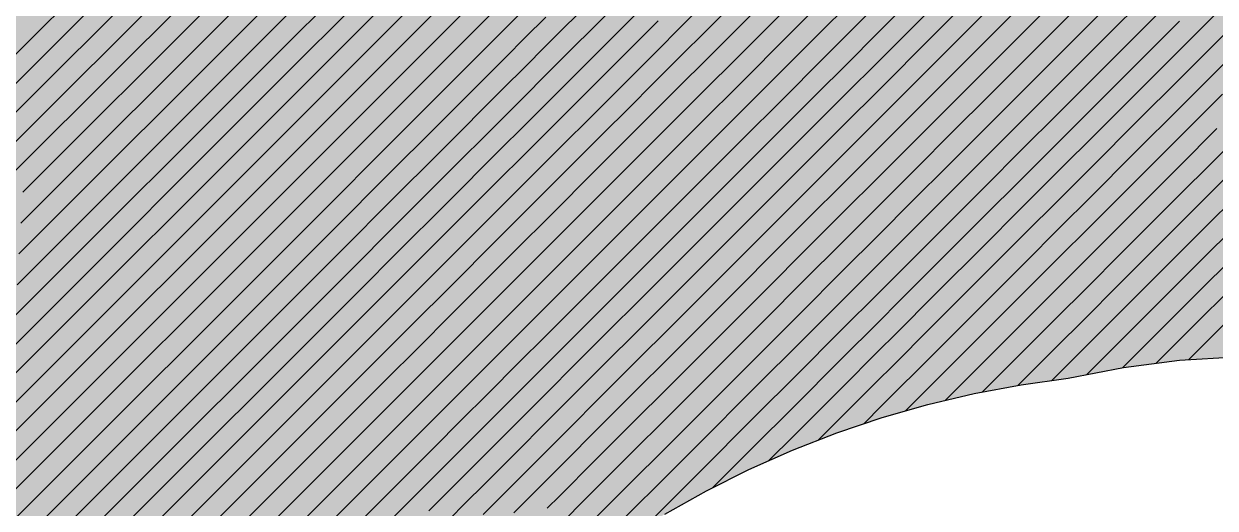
# Model space of a CAD drawing. Extents: x 0 to 13080, y 0 to 6750.
# Drawn here: x 12346.92 to 12368.72, y 1185.75 to 1194.62 of the extents above; entities that cross this region are included whole.
import ezdxf

# ---------------------------------------------------------------- set-up
doc = ezdxf.new("R2010")
doc.units = 0
doc.header["$MEASUREMENT"] = 0
doc.layers.add('MTH-CARIMBO-TXT1', color=1, linetype='CONTINUOUS')

msp = doc.modelspace()

# ---------------------------------------------------------------- linework, layer by layer
at = {"layer": 'MTH-CARIMBO-TXT1', "linetype": 'Continuous'}
for p, q in [((12347.071907, 1194.351848), (12350.487159, 1197.7671)), ((12347.038021, 1193.787633), (12350.615345, 1197.364956)), ((12347.004136, 1193.223417), (12350.743532, 1196.962813)), ((12346.97025, 1192.659201), (12350.871718, 1196.560669)), ((12346.936364, 1192.094985), (12350.999905, 1196.158526)), ((12346.902478, 1191.530769), (12351.128091, 1195.756382)), ((12351.512651, 1194.549951), (12352.761884, 1195.799185)), ((12353.015997, 1194.462308), (12354.317506, 1195.763816)), ((12354.419867, 1194.275187), (12355.817305, 1195.672626)), ((12356.475423, 1194.209423), (12357.886102, 1195.620102)), ((12359.906586, 1194.458605), (12361.126876, 1195.678896)), ((12362.538938, 1194.439307), (12363.719113, 1195.619481)), ((12365.778203, 1194.496591), (12366.869299, 1195.587688)), ((12346.868593, 1190.966553), (12351.256278, 1195.354238)), ((12351.640837, 1194.147808), (12352.846589, 1195.353559)), ((12353.100702, 1194.016682), (12354.351626, 1195.267607)), ((12354.453988, 1193.778978), (12355.789946, 1195.114936)), ((12367.397381, 1194.524779), (12368.066012, 1195.19341)), ((12368.066424, 1194.133162), (12369.160392, 1195.22713)), ((12346.834707, 1190.402338), (12351.384464, 1194.952095)), ((12351.769024, 1193.745664), (12352.931293, 1194.907933)), ((12355.762586, 1194.557246), (12356.111008, 1194.905668)), ((12356.476852, 1193.680522), (12357.813361, 1195.01703)), ((12358.952297, 1194.564977), (12359.41301, 1195.025689)), ((12359.412877, 1194.495227), (12359.888453, 1194.970802)), ((12359.924719, 1193.946409), (12361.066885, 1195.088574)), ((12361.006893, 1194.498252), (12361.524877, 1195.016236)), ((12361.487615, 1194.448644), (12362.015435, 1194.976464)), ((12362.000361, 1194.431059), (12362.532544, 1194.963243)), ((12362.545331, 1193.91537), (12363.637555, 1195.007594)), ((12363.555998, 1194.395706), (12364.138451, 1194.978159)), ((12364.08462, 1194.393998), (12364.663266, 1194.972644)), ((12364.635727, 1194.414776), (12365.205144, 1194.984192)), ((12365.202355, 1194.451073), (12365.757853, 1195.006571)), ((12365.798552, 1193.986611), (12366.802254, 1194.990312)), ((12366.735208, 1194.392936), (12367.429343, 1195.087071)), ((12353.185406, 1193.571056), (12354.385747, 1194.771397)), ((12356.097777, 1194.362106), (12356.473995, 1194.738324)), ((12357.740619, 1194.413959), (12358.148666, 1194.822005)), ((12358.093638, 1194.236647), (12358.529498, 1194.672508)), ((12346.800821, 1189.838122), (12351.512651, 1194.549951)), ((12351.89721, 1193.34352), (12353.015997, 1194.462308)), ((12354.488109, 1193.282768), (12355.762586, 1194.557246)), ((12358.492603, 1194.105282), (12358.952297, 1194.564977)), ((12358.933763, 1194.016113), (12359.412877, 1194.495227)), ((12359.412745, 1193.964764), (12359.906586, 1194.458605)), ((12359.942853, 1193.434212), (12361.006893, 1194.498252)), ((12360.946902, 1193.907931), (12361.487615, 1194.448644)), ((12364.608189, 1193.856908), (12365.202355, 1194.451073)), ((12365.199566, 1193.917954), (12365.778203, 1194.496591)), ((12366.668162, 1193.79556), (12367.397381, 1194.524779)), ((12367.365418, 1193.962486), (12368.066218, 1194.663286)), ((12368.066631, 1193.603038), (12369.058445, 1194.594853)), ((12345.255176, 1192.535117), (12347.071907, 1194.351848)), ((12353.27011, 1193.12543), (12354.419867, 1194.275187)), ((12355.735226, 1193.999556), (12356.097777, 1194.362106)), ((12356.478281, 1193.15162), (12357.740619, 1194.413959)), ((12357.667878, 1193.810887), (12358.093638, 1194.236647)), ((12361.450353, 1193.881052), (12362.000361, 1194.431059)), ((12361.985286, 1193.885654), (12362.538938, 1194.439307)), ((12362.551724, 1193.391433), (12363.555998, 1194.395706)), ((12363.474441, 1193.783819), (12364.08462, 1194.393998)), ((12364.030788, 1193.809837), (12364.635727, 1194.414776)), ((12365.818902, 1193.47663), (12366.735208, 1194.392936)), ((12346.766936, 1189.273906), (12351.640837, 1194.147808)), ((12352.025397, 1192.941377), (12353.100702, 1194.016682)), ((12356.084545, 1193.818544), (12356.475423, 1194.209423)), ((12358.038609, 1193.651289), (12358.492603, 1194.105282)), ((12358.455708, 1193.538057), (12358.933763, 1194.016113)), ((12367.333456, 1193.400194), (12368.066424, 1194.133162)), ((12354.522229, 1192.786559), (12355.735226, 1193.999556)), ((12355.707866, 1193.441866), (12356.084545, 1193.818544)), ((12356.47971, 1192.622719), (12357.667878, 1193.810887)), ((12358.915229, 1193.467248), (12359.412745, 1193.964764)), ((12359.412613, 1193.434302), (12359.924719, 1193.946409)), ((12359.960986, 1192.922015), (12360.946902, 1193.907931)), ((12360.886911, 1193.317609), (12361.450353, 1193.881052)), ((12361.413091, 1193.31346), (12361.985286, 1193.885654)), ((12361.970211, 1193.340249), (12362.545331, 1193.91537)), ((12363.392883, 1193.171932), (12364.030788, 1193.809837)), ((12363.976957, 1193.225675), (12364.608189, 1193.856908)), ((12364.580651, 1193.299039), (12365.199566, 1193.917954)), ((12365.196777, 1193.384836), (12365.798552, 1193.986611)), ((12365.839252, 1192.96665), (12366.668162, 1193.79556)), ((12366.601116, 1193.198184), (12367.365418, 1193.962486)), ((12368.066837, 1193.072915), (12368.956497, 1193.962575)), ((12345.260436, 1192.010047), (12347.038021, 1193.787633)), ((12346.73305, 1188.70969), (12351.769024, 1193.745664)), ((12353.354814, 1192.679804), (12354.453988, 1193.778978)), ((12356.071313, 1193.274983), (12356.476852, 1193.680522)), ((12357.595136, 1193.207816), (12358.038609, 1193.651289)), ((12362.558118, 1192.867496), (12363.474441, 1193.783819)), ((12367.301494, 1192.837901), (12368.066631, 1193.603038)), ((12352.153583, 1192.539233), (12353.185406, 1193.571056)), ((12354.55635, 1192.290349), (12355.707866, 1193.441866)), ((12357.983581, 1193.06593), (12358.455708, 1193.538057)), ((12358.418813, 1192.970832), (12358.915229, 1193.467248)), ((12358.896695, 1192.918384), (12359.412613, 1193.434302)), ((12359.41248, 1192.903839), (12359.942853, 1193.434212)), ((12361.955136, 1192.794844), (12362.551724, 1193.391433)), ((12364.553113, 1192.741171), (12365.196777, 1193.384836)), ((12365.193988, 1192.851717), (12365.818902, 1193.47663)), ((12366.534071, 1192.600809), (12367.333456, 1193.400194)), ((12345.265696, 1191.484977), (12347.004136, 1193.223417)), ((12346.699164, 1188.145474), (12351.89721, 1193.34352)), ((12353.439519, 1192.234179), (12354.488109, 1193.282768)), ((12355.680506, 1192.884176), (12356.071313, 1193.274983)), ((12356.058081, 1192.731421), (12356.478281, 1193.15162)), ((12356.481139, 1192.093818), (12357.595136, 1193.207816)), ((12359.97912, 1192.409818), (12360.886911, 1193.317609)), ((12360.826919, 1192.727288), (12361.413091, 1193.31346)), ((12361.375829, 1192.745867), (12361.970211, 1193.340249)), ((12362.564511, 1192.34356), (12363.392883, 1193.171932)), ((12363.311326, 1192.560044), (12363.976957, 1193.225675)), ((12363.923126, 1192.641514), (12364.580651, 1193.299039)), ((12365.859602, 1192.456669), (12366.601116, 1193.198184)), ((12368.067043, 1192.542791), (12368.85455, 1193.330297)), ((12346.665278, 1187.581259), (12352.025397, 1192.941377)), ((12352.28177, 1192.13709), (12353.27011, 1193.12543)), ((12357.522395, 1192.604744), (12357.983581, 1193.06593)), ((12357.928552, 1192.480572), (12358.418813, 1192.970832)), ((12359.412348, 1192.373377), (12359.960986, 1192.922015)), ((12365.1912, 1192.318598), (12365.839252, 1192.96665)), ((12367.269531, 1192.275609), (12368.066837, 1193.072915)), ((12368.650655, 1192.065742), (12369.5366, 1192.951688)), ((12353.524223, 1191.788553), (12354.522229, 1192.786559)), ((12354.59047, 1191.79414), (12355.680506, 1192.884176)), ((12355.653146, 1192.326486), (12356.058081, 1192.731421)), ((12358.381918, 1192.403607), (12358.896695, 1192.918384)), ((12358.878161, 1192.36952), (12359.41248, 1192.903839)), ((12359.997253, 1191.897622), (12360.826919, 1192.727288)), ((12360.766928, 1192.136966), (12361.375829, 1192.745867)), ((12361.338566, 1192.178275), (12361.955136, 1192.794844)), ((12361.940061, 1192.249439), (12362.558118, 1192.867496)), ((12363.869294, 1192.057352), (12364.553113, 1192.741171)), ((12364.525575, 1192.183303), (12365.193988, 1192.851717)), ((12366.467025, 1192.003433), (12367.301494, 1192.837901)), ((12345.270956, 1190.959907), (12346.97025, 1192.659201)), ((12346.631393, 1187.017043), (12352.153583, 1192.539233)), ((12352.409956, 1191.734946), (12353.354814, 1192.679804)), ((12356.044849, 1192.187859), (12356.47971, 1192.622719)), ((12356.482567, 1191.564917), (12357.522395, 1192.604744)), ((12362.570904, 1191.819623), (12363.311326, 1192.560044)), ((12363.229768, 1191.948157), (12363.923126, 1192.641514)), ((12365.879951, 1191.946689), (12366.534071, 1192.600809)), ((12367.237569, 1191.713317), (12368.067043, 1192.542791)), ((12368.067249, 1192.012667), (12368.752602, 1192.69802)), ((12353.608927, 1191.342927), (12354.55635, 1192.290349)), ((12354.624591, 1191.29793), (12355.653146, 1192.326486)), ((12357.449653, 1192.001673), (12357.928552, 1192.480572)), ((12357.873524, 1191.895213), (12358.381918, 1192.403607)), ((12358.345023, 1191.836382), (12358.878161, 1192.36952)), ((12358.859627, 1191.820656), (12359.412348, 1192.373377)), ((12359.412215, 1191.842914), (12359.97912, 1192.409818)), ((12361.924986, 1191.704034), (12362.564511, 1192.34356)), ((12364.498037, 1191.625435), (12365.1912, 1192.318598)), ((12365.188411, 1191.785479), (12365.859602, 1192.456669)), ((12366.399979, 1191.406057), (12367.269531, 1192.275609)), ((12368.548707, 1191.433464), (12369.47846, 1192.363218)), ((12345.276217, 1190.434838), (12346.936364, 1192.094985)), ((12346.597507, 1186.452827), (12352.28177, 1192.13709)), ((12352.538143, 1191.332802), (12353.439519, 1192.234179)), ((12355.625786, 1191.768796), (12356.044849, 1192.187859)), ((12356.031617, 1191.644297), (12356.481139, 1192.093818)), ((12360.015386, 1191.385425), (12360.766928, 1192.136966)), ((12360.706936, 1191.546645), (12361.338566, 1192.178275)), ((12361.301304, 1191.610683), (12361.940061, 1192.249439)), ((12363.148211, 1191.336269), (12363.869294, 1192.057352)), ((12363.815463, 1191.473191), (12364.525575, 1192.183303)), ((12368.067456, 1191.482543), (12368.650655, 1192.065742)), ((12356.483996, 1191.036015), (12357.449653, 1192.001673)), ((12357.376912, 1191.398601), (12357.873524, 1191.895213)), ((12357.818496, 1191.309855), (12358.345023, 1191.836382)), ((12358.841093, 1191.271792), (12359.412215, 1191.842914)), ((12359.412083, 1191.312452), (12359.997253, 1191.897622)), ((12362.577298, 1191.295686), (12363.229768, 1191.948157)), ((12365.185622, 1191.25236), (12365.879951, 1191.946689)), ((12365.900301, 1191.436709), (12366.467025, 1192.003433)), ((12367.205607, 1191.151024), (12368.067249, 1192.012667)), ((12346.563621, 1185.888611), (12352.409956, 1191.734946)), ((12352.666329, 1190.930659), (12353.524223, 1191.788553)), ((12353.693632, 1190.897301), (12354.59047, 1191.79414)), ((12354.658711, 1190.801721), (12355.625786, 1191.768796)), ((12355.598426, 1191.211106), (12356.031617, 1191.644297)), ((12358.308128, 1191.269157), (12358.859627, 1191.820656)), ((12361.264042, 1191.04309), (12361.924986, 1191.704034)), ((12361.909911, 1191.158629), (12362.570904, 1191.819623)), ((12363.761632, 1190.88903), (12364.498037, 1191.625435)), ((12364.470499, 1191.067567), (12365.188411, 1191.785479)), ((12366.332934, 1190.808681), (12367.237569, 1191.713317)), ((12368.44676, 1190.801187), (12369.42032, 1191.774748)), ((12356.018386, 1191.100735), (12356.482567, 1191.564917)), ((12356.485425, 1190.507114), (12357.376912, 1191.398601)), ((12360.03352, 1190.873228), (12360.706936, 1191.546645)), ((12360.646945, 1190.956323), (12361.301304, 1191.610683)), ((12363.066654, 1190.724382), (12363.815463, 1191.473191)), ((12365.182833, 1190.719241), (12365.900301, 1191.436709)), ((12365.920651, 1190.926728), (12366.399979, 1191.406057)), ((12367.173644, 1190.588732), (12368.067456, 1191.482543)), ((12368.067662, 1190.952419), (12368.548707, 1191.433464)), ((12346.529735, 1185.324395), (12352.538143, 1191.332802)), ((12352.794516, 1190.528515), (12353.608927, 1191.342927)), ((12353.778336, 1190.451676), (12354.624591, 1191.29793)), ((12354.692832, 1190.305511), (12355.598426, 1191.211106)), ((12357.304171, 1190.79553), (12357.818496, 1191.309855)), ((12357.763467, 1190.724496), (12358.308128, 1191.269157)), ((12358.271233, 1190.701932), (12358.841093, 1191.271792)), ((12358.822559, 1190.722928), (12359.412083, 1191.312452)), ((12359.411951, 1190.781989), (12360.015386, 1191.385425)), ((12361.894836, 1190.613224), (12362.577298, 1191.295686)), ((12362.583691, 1190.771749), (12363.148211, 1191.336269)), ((12364.442961, 1190.509698), (12365.185622, 1191.25236)), ((12368.344812, 1190.168909), (12369.362181, 1191.186278)), ((12355.571066, 1190.653416), (12356.018386, 1191.100735)), ((12356.005154, 1190.557173), (12356.483996, 1191.036015)), ((12360.586953, 1190.366002), (12361.264042, 1191.04309)), ((12361.22678, 1190.475498), (12361.909911, 1191.158629)), ((12363.7078, 1190.304868), (12364.470499, 1191.067567)), ((12366.265888, 1190.211305), (12367.205607, 1191.151024)), ((12346.49585, 1184.76018), (12352.666329, 1190.930659)), ((12352.922702, 1190.126372), (12353.693632, 1190.897301)), ((12353.86304, 1190.00605), (12354.658711, 1190.801721)), ((12356.486854, 1189.978213), (12357.304171, 1190.79553)), ((12358.804025, 1190.174064), (12359.411951, 1190.781989)), ((12359.411818, 1190.251527), (12360.03352, 1190.873228)), ((12360.051653, 1190.361032), (12360.646945, 1190.956323)), ((12361.879761, 1190.067819), (12362.583691, 1190.771749)), ((12362.985096, 1190.112494), (12363.761632, 1190.88903)), ((12365.180044, 1190.186122), (12365.920651, 1190.926728)), ((12365.941, 1190.416748), (12366.332934, 1190.808681)), ((12367.141682, 1190.026439), (12368.067662, 1190.952419)), ((12368.067868, 1190.422295), (12368.44676, 1190.801187)), ((12346.461964, 1184.195964), (12352.794516, 1190.528515)), ((12354.726953, 1189.809302), (12355.571066, 1190.653416)), ((12355.543706, 1190.095726), (12356.005154, 1190.557173)), ((12357.231429, 1190.192458), (12357.763467, 1190.724496)), ((12357.708439, 1190.139138), (12358.271233, 1190.701932)), ((12358.234338, 1190.134707), (12358.822559, 1190.722928)), ((12361.189518, 1189.907906), (12361.894836, 1190.613224)), ((12362.590084, 1190.247813), (12363.066654, 1190.724382)), ((12364.415423, 1189.95183), (12365.182833, 1190.719241)), ((12366.198842, 1189.613929), (12367.173644, 1190.588732)), ((12368.242865, 1189.536632), (12369.304041, 1190.597808)), ((12353.050889, 1189.724228), (12353.778336, 1190.451676)), ((12353.947745, 1189.560424), (12354.692832, 1190.305511)), ((12355.991922, 1190.013611), (12356.485425, 1190.507114)), ((12359.411686, 1189.721064), (12360.051653, 1190.361032)), ((12360.069786, 1189.848835), (12360.586953, 1190.366002)), ((12360.526962, 1189.77568), (12361.22678, 1190.475498)), ((12362.903539, 1189.500607), (12363.7078, 1190.304868)), ((12363.653969, 1189.720707), (12364.442961, 1190.509698)), ((12365.177255, 1189.653003), (12365.941, 1190.416748)), ((12367.10972, 1189.464147), (12368.067868, 1190.422295)), ((12346.428078, 1183.631748), (12352.922702, 1190.126372)), ((12354.761073, 1189.313092), (12355.543706, 1190.095726)), ((12356.488283, 1189.449311), (12357.231429, 1190.192458)), ((12357.158688, 1189.589387), (12357.708439, 1190.139138)), ((12357.653411, 1189.553779), (12358.234338, 1190.134707)), ((12358.197443, 1189.567481), (12358.804025, 1190.174064)), ((12358.785491, 1189.625199), (12359.411818, 1190.251527)), ((12361.864686, 1189.522414), (12362.590084, 1190.247813)), ((12362.596478, 1189.723876), (12362.985096, 1190.112494)), ((12364.387884, 1189.393962), (12365.180044, 1190.186122)), ((12365.96135, 1189.906768), (12366.265888, 1190.211305)), ((12368.068074, 1189.892171), (12368.344812, 1190.168909)), ((12353.179075, 1189.322084), (12353.86304, 1190.00605)), ((12355.516346, 1189.538036), (12355.991922, 1190.013611)), ((12355.97869, 1189.470049), (12356.486854, 1189.978213)), ((12360.466971, 1189.185359), (12361.189518, 1189.907906)), ((12361.152255, 1189.340314), (12361.879761, 1190.067819)), ((12363.600138, 1189.136545), (12364.415423, 1189.95183)), ((12365.174466, 1189.119884), (12365.96135, 1189.906768)), ((12366.131796, 1189.016554), (12367.141682, 1190.026439)), ((12367.077757, 1188.901855), (12368.068074, 1189.892171)), ((12368.140917, 1188.904354), (12369.245901, 1190.009338)), ((12346.394193, 1183.067532), (12353.050889, 1189.724228)), ((12354.032449, 1189.114798), (12354.726953, 1189.809302)), ((12358.766957, 1189.076335), (12359.411686, 1189.721064)), ((12359.411553, 1189.190602), (12360.069786, 1189.848835)), ((12360.08792, 1189.336638), (12360.526962, 1189.77568)), ((12361.849611, 1188.977009), (12362.596478, 1189.723876)), ((12362.821981, 1188.888719), (12363.653969, 1189.720707)), ((12364.360346, 1188.836094), (12365.177255, 1189.653003)), ((12353.307262, 1188.919941), (12353.947745, 1189.560424)), ((12354.795194, 1188.816883), (12355.516346, 1189.538036)), ((12355.488987, 1188.980346), (12355.97869, 1189.470049)), ((12355.965458, 1188.926487), (12356.488283, 1189.449311)), ((12356.489711, 1188.92041), (12357.158688, 1189.589387)), ((12357.085946, 1188.986315), (12357.653411, 1189.553779)), ((12357.598382, 1188.968421), (12358.197443, 1189.567481)), ((12358.160548, 1189.000256), (12358.785491, 1189.625199)), ((12361.114993, 1188.772721), (12361.864686, 1189.522414)), ((12362.602871, 1189.199939), (12362.903539, 1189.500607)), ((12365.9817, 1189.396787), (12366.198842, 1189.613929)), ((12366.064751, 1188.419178), (12367.10972, 1189.464147)), ((12368.06828, 1189.362047), (12368.242865, 1189.536632)), ((12346.360307, 1182.503316), (12353.179075, 1189.322084)), ((12354.117153, 1188.669172), (12354.761073, 1189.313092)), ((12359.411421, 1188.660139), (12360.08792, 1189.336638)), ((12360.406979, 1188.595037), (12361.152255, 1189.340314)), ((12363.546306, 1188.552384), (12364.387884, 1189.393962)), ((12365.171678, 1188.586765), (12365.9817, 1189.396787)), ((12367.045795, 1188.339562), (12368.06828, 1189.362047)), ((12368.232768, 1188.465875), (12369.187761, 1189.420868)), ((12353.435448, 1188.517797), (12354.032449, 1189.114798)), ((12357.543354, 1188.383063), (12358.160548, 1189.000256)), ((12358.123653, 1188.433031), (12358.766957, 1189.076335)), ((12358.748423, 1188.527471), (12359.411553, 1189.190602)), ((12360.106053, 1188.824441), (12360.466971, 1189.185359)), ((12361.834536, 1188.431604), (12362.602871, 1189.199939)), ((12362.740424, 1188.276832), (12363.600138, 1189.136545)), ((12364.332808, 1188.278226), (12365.174466, 1189.119884)), ((12366.00205, 1188.886807), (12366.131796, 1189.016554)), ((12346.326421, 1181.939101), (12353.307262, 1188.919941)), ((12354.201858, 1188.223547), (12354.795194, 1188.816883)), ((12354.829314, 1188.320673), (12355.488987, 1188.980346)), ((12355.461627, 1188.422656), (12355.965458, 1188.926487)), ((12355.952226, 1188.382925), (12356.489711, 1188.92041)), ((12356.49114, 1188.391509), (12357.085946, 1188.986315)), ((12357.013205, 1188.383243), (12357.598382, 1188.968421)), ((12359.411289, 1188.129677), (12360.106053, 1188.824441)), ((12361.077731, 1188.205129), (12361.849611, 1188.977009)), ((12362.609264, 1188.676002), (12362.821981, 1188.888719)), ((12363.492475, 1187.968222), (12364.360346, 1188.836094)), ((12365.168889, 1188.053646), (12366.00205, 1188.886807)), ((12366.37153, 1188.195627), (12367.077757, 1188.901855)), ((12367.638134, 1188.401571), (12368.068487, 1188.831924)), ((12368.068487, 1188.831924), (12368.140917, 1188.904354)), ((12353.563634, 1188.115654), (12354.117153, 1188.669172)), ((12358.729889, 1187.978607), (12359.411421, 1188.660139)), ((12360.124186, 1188.312245), (12360.406979, 1188.595037)), ((12360.346988, 1188.004716), (12361.114993, 1188.772721)), ((12361.819461, 1187.886199), (12362.609264, 1188.676002)), ((12364.462098, 1187.877186), (12365.171678, 1188.586765)), ((12346.292535, 1181.374885), (12353.435448, 1188.517797)), ((12354.863435, 1187.824464), (12355.461627, 1188.422656)), ((12355.434267, 1187.864966), (12355.952226, 1188.382925)), ((12355.938994, 1187.839363), (12356.49114, 1188.391509)), ((12356.492569, 1187.862608), (12357.013205, 1188.383243)), ((12356.940463, 1187.780172), (12357.543354, 1188.383063)), ((12357.488326, 1187.797704), (12358.123653, 1188.433031)), ((12358.086758, 1187.865806), (12358.748423, 1188.527471)), ((12361.040469, 1187.637537), (12361.834536, 1188.431604)), ((12362.658867, 1187.664944), (12363.546306, 1188.552384)), ((12365.733707, 1188.088134), (12366.022399, 1188.376827)), ((12366.022399, 1188.376827), (12366.064751, 1188.419178)), ((12353.691821, 1187.71351), (12354.201858, 1188.223547)), ((12354.286562, 1187.777921), (12354.829314, 1188.320673)), ((12358.711355, 1187.429743), (12359.411289, 1188.129677)), ((12359.411156, 1187.599214), (12360.124186, 1188.312245)), ((12360.286996, 1187.414394), (12361.077731, 1188.205129)), ((12361.804387, 1187.340794), (12362.615658, 1188.152066)), ((12362.615658, 1188.152066), (12362.740424, 1188.276832)), ((12363.777472, 1187.722889), (12364.332808, 1188.278226)), ((12367.029787, 1188.323554), (12367.045795, 1188.339562)), ((12346.25865, 1180.810669), (12353.563634, 1188.115654)), ((12358.049862, 1187.298581), (12358.729889, 1187.978607)), ((12360.14232, 1187.800048), (12360.346988, 1188.004716)), ((12363.056629, 1187.532376), (12363.492475, 1187.968222)), ((12365.114599, 1187.999357), (12365.168889, 1188.053646)), ((12346.224764, 1180.246453), (12353.691821, 1187.71351)), ((12353.820007, 1187.311367), (12354.286562, 1187.777921)), ((12354.371266, 1187.332295), (12354.863435, 1187.824464)), ((12354.897555, 1187.328254), (12355.434267, 1187.864966)), ((12355.406907, 1187.307276), (12355.938994, 1187.839363)), ((12355.925763, 1187.295801), (12356.492569, 1187.862608)), ((12356.493998, 1187.333706), (12356.940463, 1187.780172)), ((12356.867722, 1187.1771), (12357.488326, 1187.797704)), ((12357.433297, 1187.212346), (12358.086758, 1187.865806)), ((12359.411024, 1187.068752), (12360.14232, 1187.800048)), ((12361.003207, 1187.069944), (12361.819461, 1187.886199)), ((12358.692821, 1186.880879), (12359.411156, 1187.599214)), ((12360.227005, 1186.824073), (12361.040469, 1187.637537)), ((12362.289683, 1187.29576), (12362.622051, 1187.628129)), ((12362.622051, 1187.628129), (12362.658867, 1187.664944)), ((12346.190878, 1179.682237), (12353.820007, 1187.311367)), ((12353.948194, 1186.909223), (12354.371266, 1187.332295)), ((12354.455971, 1186.886669), (12354.897555, 1187.328254)), ((12354.931676, 1186.832045), (12355.406907, 1187.307276)), ((12355.379547, 1186.749586), (12355.925763, 1187.295801)), ((12355.912531, 1186.752239), (12356.493998, 1187.333706)), ((12357.378269, 1186.626987), (12358.049862, 1187.298581)), ((12358.012967, 1186.731356), (12358.711355, 1187.429743)), ((12359.410891, 1186.538289), (12360.160453, 1187.287851)), ((12360.160453, 1187.287851), (12360.286996, 1187.414394)), ((12361.462397, 1186.998804), (12361.804387, 1187.340794)), ((12356.495427, 1186.804805), (12356.867722, 1187.1771)), ((12356.79498, 1186.574029), (12357.433297, 1187.212346)), ((12358.674287, 1186.332015), (12359.411024, 1187.068752)), ((12360.553401, 1186.620139), (12361.003207, 1187.069944)), ((12346.156993, 1179.118021), (12353.948194, 1186.909223)), ((12354.07638, 1186.507079), (12354.455971, 1186.886669)), ((12354.540675, 1186.441044), (12354.931676, 1186.832045)), ((12357.976072, 1186.164131), (12358.692821, 1186.880879)), ((12360.178587, 1186.775654), (12360.227005, 1186.824073)), ((12354.965797, 1186.335835), (12355.379547, 1186.749586)), ((12355.352187, 1186.191896), (12355.912531, 1186.752239)), ((12355.899299, 1186.208677), (12356.495427, 1186.804805)), ((12356.722239, 1185.970957), (12357.378269, 1186.626987)), ((12357.323241, 1186.041629), (12358.012967, 1186.731356)), ((12359.528976, 1186.126044), (12360.178587, 1186.775654)), ((12346.123107, 1178.553806), (12354.07638, 1186.507079)), ((12354.204567, 1186.104936), (12354.540675, 1186.441044)), ((12356.496855, 1186.275904), (12356.79498, 1186.574029)), ((12358.655753, 1185.783151), (12359.410891, 1186.538289)), ((12354.625379, 1185.995418), (12354.965797, 1186.335835)), ((12354.999917, 1185.839626), (12355.352187, 1186.191896)), ((12355.324827, 1185.634206), (12355.899299, 1186.208677)), ((12355.886067, 1185.665115), (12356.496855, 1186.275904)), ((12357.268212, 1185.45627), (12357.976072, 1186.164131)), ((12357.939177, 1185.596905), (12358.674287, 1186.332015)), ((12346.089221, 1177.98959), (12354.204567, 1186.104936)), ((12354.332753, 1185.702792), (12354.625379, 1185.995418)), ((12356.498284, 1185.747002), (12356.722239, 1185.970957)), ((12356.649498, 1185.367886), (12357.323241, 1186.041629)), ((12354.710083, 1185.549792), (12354.999917, 1185.839626)), ((12358.278573, 1185.405971), (12358.655753, 1185.783151))]:
    msp.add_line(p, q, dxfattribs=at)
msp.add_lwpolyline([(12358.650886, 1185.63904), (12359.410774, 1186.06663), (12360.189825, 1186.458218), (12360.986335, 1186.812948), (12361.798561, 1187.130044), (12362.624727, 1187.408813), (12363.463025, 1187.648643), (12364.311621, 1187.849011), (12365.168658, 1188.009478), (12366.032261, 1188.129693), (12367.045054, 1188.326521), (12368.068633, 1188.456048), (12369.09853, 1188.517709), (12370.130252, 1188.511235), (12371.159294, 1188.436655), (12372.181167, 1188.294294), (12373.191411, 1188.084773), (12374.185616, 1187.809006), (12375.159444, 1187.468198), (12376.108644, 1187.063835), (12377.029075, 1186.597682), (12377.916719, 1186.071774), (12378.767702, 1185.488406)], dxfattribs=at)
for points in [[(12356.437329, 1208.310858), (12353.478589, 1207.964028), (12355.195421, 1182.996453)], [(12356.437329, 1208.310858), (12355.195421, 1182.996453), (12355.835517, 1183.588517)], [(12356.437329, 1208.310858), (12355.835517, 1183.588517), (12356.502598, 1184.15)], [(12359.416324, 1208.30659), (12356.437329, 1208.310858), (12356.502598, 1184.15)], [(12359.416324, 1208.30659), (12356.502598, 1184.15), (12357.195206, 1184.679676)], [(12359.416324, 1208.30659), (12357.195206, 1184.679676), (12357.911825, 1185.176385)], [(12359.416324, 1208.30659), (12357.911825, 1185.176385), (12358.650886, 1185.63904)], [(12358.650886, 1185.63904), (12359.410774, 1186.06663), (12359.416324, 1208.30659)], [(12359.410774, 1186.06663), (12360.189825, 1186.458218), (12359.416324, 1208.30659)], [(12359.416324, 1208.30659), (12360.189825, 1186.458218), (12362.374058, 1207.951282)], [(12353.478589, 1207.964028), (12350.581341, 1207.270933), (12355.195421, 1182.996453)], [(12360.189825, 1186.458218), (12360.986335, 1186.812948), (12362.374058, 1207.951282)], [(12361.798561, 1187.130044), (12362.374058, 1207.951282), (12360.986335, 1186.812948)], [(12362.624727, 1187.408813), (12362.374058, 1207.951282), (12361.798561, 1187.130044)], [(12362.624727, 1187.408813), (12365.269309, 1207.249887), (12362.374058, 1207.951282)], [(12350.581341, 1207.270933), (12347.785961, 1206.241233), (12355.195421, 1182.996453)], [(12363.463025, 1187.648643), (12365.269309, 1207.249887), (12362.624727, 1187.408813)], [(12363.463025, 1187.648643), (12364.311621, 1187.849011), (12365.269309, 1207.249887)], [(12364.311621, 1187.849011), (12365.168658, 1188.009478), (12365.269309, 1207.249887)], [(12365.168658, 1188.009478), (12366.032261, 1188.129693), (12365.269309, 1207.249887)], [(12365.269309, 1207.249887), (12366.032261, 1188.129693), (12368.061726, 1206.212181)], [(12347.785961, 1206.241233), (12345.131408, 1204.889278), (12345.499301, 1168.167093)], [(12355.195421, 1182.996453), (12347.785961, 1206.241233), (12345.499301, 1168.167093)], [(12366.032261, 1188.129693), (12367.045054, 1188.326521), (12368.061726, 1206.212181)], [(12368.061726, 1206.212181), (12367.045054, 1188.326521), (12368.068633, 1188.456048)], [(12370.712393, 1204.852624), (12368.061726, 1206.212181), (12368.068633, 1188.456048)], [(12370.712393, 1204.852624), (12368.068633, 1188.456048), (12369.09853, 1188.517709)]]:
    msp.add_solid(points, dxfattribs=at)

doc.saveas('drawing.dxf')
